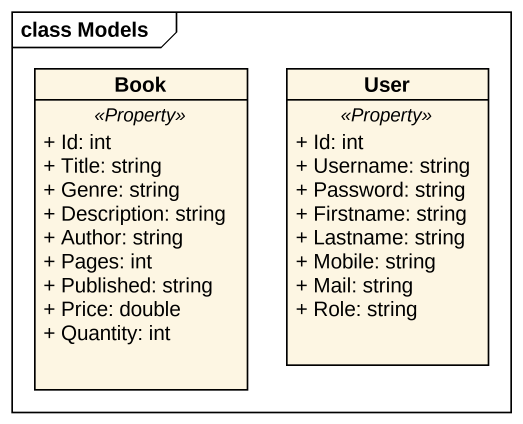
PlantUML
@startuml
mainframe class Models
hide circle
hide empty members
skinparam classAttributeIconSize 0
class Book {
  .. <<Property>> ..
  + Id: int
  + Title: string
  + Genre: string
  + Description: string
  + Author: string
  + Pages: int
  + Published: string
  + Price: double
  + Quantity: int
}
class User {
  .. <<Property>> ..
  + Id: int
  + Username: string
  + Password: string
  + Firstname: string
  + Lastname: string
  + Mobile: string
  + Mail: string
  + Role: string
}
@enduml
